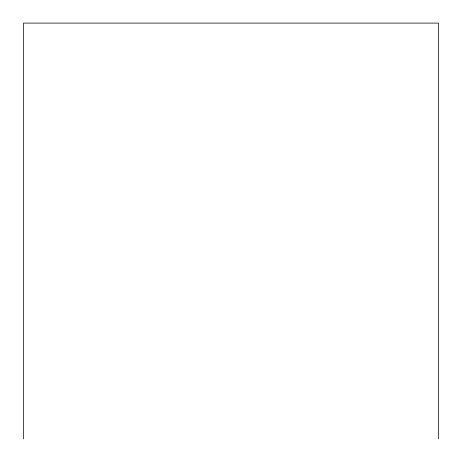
<?xml version="1.0" encoding="UTF-8"?>
<svg xmlns="http://www.w3.org/2000/svg" width="462" height="462" viewBox="0 0 462 462"><rect width="100%" height="100%" fill="white"/><g stroke="black" fill="none" stroke-linecap="round" stroke-linejoin="round"><path stroke-width="0.69" d="M438.49 438.9L438.49 23.1L23.51 23.1L23.51 438.9"/></g></svg>
